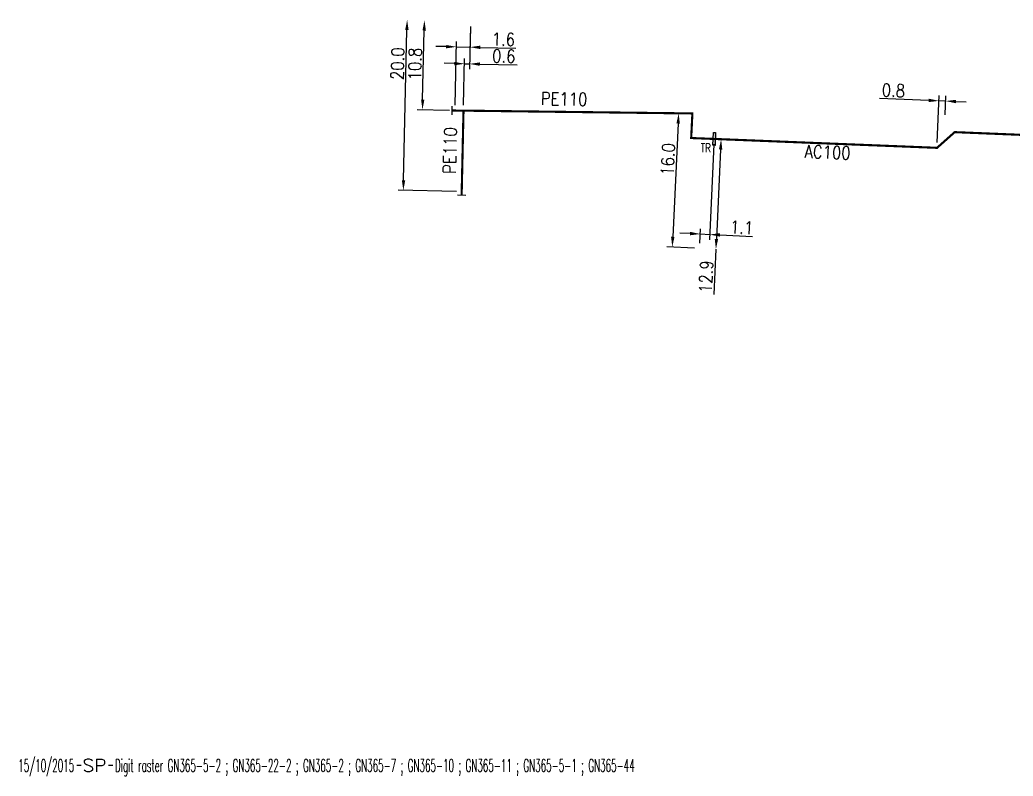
# Model space of a CAD drawing. Header units: millimetres. Extents: x 115991 to 117009, y 129000 to 129990.
# Drawn here: x 116754.9 to 116871.4, y 129695.5 to 129784.2 of the extents above; entities that cross this region are included whole.
import ezdxf
from ezdxf.enums import TextEntityAlignment as Align

# ---------------------------------------------------------------- set-up
doc = ezdxf.new("R2010")
doc.units = ezdxf.units.MM
doc.header["$PDMODE"] = 34
doc.linetypes.add('L_25_AP', pattern=[2000, 1000, 1000])
doc.linetypes.add('L_25_PE', pattern=[2000, 1000, 1000])
doc.layers.get('0').update_dxf_attribs({"linetype": 'CONTINUOUS'})
doc.layers.get('DEFPOINTS').update_dxf_attribs({"linetype": 'CONTINUOUS'})
for name, color, linetype in [('L_150', 1, 'CONTINUOUS'), ('L_340', 7, 'CONTINUOUS'), ('L_910', 7, 'CONTINUOUS')]:
    doc.layers.add(name, color=color, linetype=linetype)
doc.styles.add('G_ROMANS', font='ROMANS.SHX', dxfattribs={"width": 0.75})
doc.styles.get("Standard").update_dxf_attribs({"font": 'romans.shx', "width": 0.85})
doc.dimstyles.get("Standard").update_dxf_attribs({"dimtxt": 1.5, "dimasz": 1.2, "dimexe": 0.625, "dimexo": 0.625, "dimgap": 0.25, "dimtad": 1, "dimdec": 1, "dimzin": 0, "dimdsep": 46, "dimtxsty": 'Standard', "dimcen": -0.5, "dimadec": 0, "dimazin": 0, "dimtfac": 1, "dimtdec": 1, "dimtmove": 0, "dimatfit": 3, "dimfxl": 0, "dimtolj": 1, "dimtzin": 0, "dimarcsym": 0})

# ---------------------------------------------------------------- blocks, each defined once
blk = doc.blocks.new('L_340_07')
at = {"color": 0, "linetype": 'Continuous', "const_width": 0.25, "flags": 128}
blk.add_lwpolyline([(0, 0), (1.25, 0)], dxfattribs=at)
at = {"color": 0, "linetype": 'Continuous', "flags": 128}
blk.add_lwpolyline([(1.25, -0.5), (1.25, 0.5)], dxfattribs=at)
at = {"color": 0, "linetype": 'Continuous', "style": 'G_ROMANS', "width": 0.75, "flags": 3}
for tag, p in [('DEF_LEG', (0.72, -3.47)), ('DEF_COUP', (0.72, -5.97)), ('DEF_TYPE', (0.72, -8.47))]:
    blk.add_attdef(tag, text='', height=1.2, dxfattribs=at).set_placement(p, align=Align.MIDDLE)
blk = doc.blocks.new('*D314')
at = {"layer": 'DEFPOINTS', "color": 0, "linetype": 'Continuous', "transparency": 16777216}
for p in [(116832.16, 129773.24), (116831.41, 129757.56), (116834.62, 129757.41)]:
    blk.add_point(p, dxfattribs=at)
at = {"layer": 'L_150', "color": 0, "linetype": 'Continuous', "lineweight": -2, "transparency": 16777216}
for p, q in [((116832.1, 129772.04), (116831.47, 129758.76)), ((116834, 129757.43), (116830.79, 129757.59))]:
    blk.add_line(p, q, dxfattribs=at)
at = {"layer": 'L_150', "color": 0, "linetype": 'Continuous', "transparency": 16777216}
for points in [[(116831.9, 129772.05), (116832.3, 129772.03), (116832.16, 129773.24)], [(116831.27, 129758.77), (116831.67, 129758.75), (116831.41, 129757.56)]]:
    blk.add_solid(points, dxfattribs=at)
at = {"layer": 'L_150', "color": 0, "linetype": 'Continuous', "transparency": 16777216, "insert": (116830.9, 129767.84), "char_height": 1.5, "attachment_point": 5, "rotation": 87.2767}
blk.add_mtext('\\A1;16.0', dxfattribs=at)
blk = doc.blocks.new('*D316')
at = {"layer": 'DEFPOINTS', "color": 0, "linetype": 'Continuous', "transparency": 16777216}
for p in [(116807.76, 129784.02), (116807.65, 129779.03), (116806.93, 129773.55)]:
    blk.add_point(p, dxfattribs=at)
at = {"layer": 'L_150', "color": 0, "linetype": 'Continuous', "lineweight": -2, "transparency": 16777216}
for p, q in [((116807.75, 129783.4), (116807.64, 129778.4)), ((116805.85, 129779.07), (116804.65, 129779.1)), ((116806.94, 129774.18), (116807.06, 129779.67)), ((116807.05, 129779.04), (116807.65, 129779.03)), ((116808.85, 129779), (116813.22, 129778.91))]:
    blk.add_line(p, q, dxfattribs=at)
at = {"layer": 'L_150', "color": 0, "linetype": 'Continuous', "transparency": 16777216}
for points in [[(116805.85, 129779.27), (116805.85, 129778.87), (116807.05, 129779.04)], [(116808.85, 129779.2), (116808.84, 129778.8), (116807.65, 129779.03)]]:
    blk.add_solid(points, dxfattribs=at)
at = {"layer": 'L_150', "color": 0, "linetype": 'Continuous', "transparency": 16777216, "insert": (116811.66, 129779.94), "char_height": 1.5, "attachment_point": 5, "rotation": 358.7284}
blk.add_mtext('\\A1;0.6', dxfattribs=at)
blk = doc.blocks.new('*D317')
at = {"layer": 'DEFPOINTS', "color": 0, "linetype": 'Continuous', "transparency": 16777216}
for p in [(116807.76, 129784.02), (116807.69, 129780.99), (116805.93, 129773.56)]:
    blk.add_point(p, dxfattribs=at)
at = {"layer": 'L_340', "color": 0, "linetype": 'Continuous', "lineweight": -2, "transparency": 16777216}
for p, q in [((116807.75, 129783.4), (116807.68, 129780.37)), ((116805.94, 129774.19), (116806.11, 129781.65)), ((116804.89, 129781.05), (116803.69, 129781.08)), ((116806.09, 129781.03), (116807.69, 129780.99)), ((116808.89, 129780.97), (116813.08, 129780.87))]:
    blk.add_line(p, q, dxfattribs=at)
at = {"layer": 'L_340', "color": 0, "linetype": 'Continuous', "transparency": 16777216}
for points in [[(116804.9, 129781.25), (116804.89, 129780.85), (116806.09, 129781.03)], [(116808.9, 129781.17), (116808.89, 129780.77), (116807.69, 129780.99)]]:
    blk.add_solid(points, dxfattribs=at)
at = {"layer": 'L_340', "color": 0, "linetype": 'Continuous', "transparency": 16777216, "insert": (116811.61, 129781.91), "char_height": 1.5, "attachment_point": 5, "rotation": 358.7284}
blk.add_mtext('\\A1;1.6', dxfattribs=at)
blk = doc.blocks.new('*D319')
at = {"layer": 'DEFPOINTS', "color": 0, "linetype": 'Continuous', "transparency": 16777216}
for p in [(116800.32, 129784.19), (116800.32, 129784.19), (116806.72, 129764.04)]:
    blk.add_point(p, dxfattribs=at)
at = {"layer": 'L_340', "color": 0, "linetype": 'Continuous', "lineweight": -2, "transparency": 16777216}
for p, q in [((116799.9, 129765.39), (116800.29, 129782.99)), ((116806.09, 129764.06), (116799.25, 129764.21))]:
    blk.add_line(p, q, dxfattribs=at)
at = {"layer": 'L_340', "color": 0, "linetype": 'Continuous', "transparency": 16777216}
for points in [[(116800.09, 129782.99), (116800.49, 129782.99), (116800.32, 129784.19)], [(116799.7, 129765.4), (116800.1, 129765.39), (116799.87, 129764.19)]]:
    blk.add_solid(points, dxfattribs=at)
at = {"layer": 'L_340', "color": 0, "linetype": 'Continuous', "transparency": 16777216, "insert": (116799.2, 129779.06), "char_height": 1.5, "attachment_point": 5, "rotation": 88.7284}
blk.add_mtext('\\A1;20.0', dxfattribs=at)
blk = doc.blocks.new('*D318')
at = {"layer": 'DEFPOINTS', "color": 0, "linetype": 'Continuous', "transparency": 16777216}
for p in [(116802.35, 129784.14), (116802.35, 129784.14), (116805.93, 129773.56)]:
    blk.add_point(p, dxfattribs=at)
at = {"layer": 'L_340', "color": 0, "linetype": 'Continuous', "lineweight": -2, "transparency": 16777216}
for p, q in [((116802.14, 129774.85), (116802.32, 129782.94)), ((116805.3, 129773.58), (116801.49, 129773.66))]:
    blk.add_line(p, q, dxfattribs=at)
at = {"layer": 'L_340', "color": 0, "linetype": 'Continuous', "transparency": 16777216}
for points in [[(116802.12, 129782.95), (116802.52, 129782.94), (116802.35, 129784.14)], [(116801.95, 129774.85), (116802.34, 129774.84), (116802.12, 129773.65)]]:
    blk.add_solid(points, dxfattribs=at)
at = {"layer": 'L_340', "color": 0, "linetype": 'Continuous', "transparency": 16777216, "insert": (116801.24, 129779.02), "char_height": 1.5, "attachment_point": 5, "rotation": 88.7284}
blk.add_mtext('\\A1;10.8', dxfattribs=at)
blk = doc.blocks.new('L_340_19')
at = {"linetype": 'Continuous'}
blk.add_hatch(color=0, dxfattribs=at).paths.add_polyline_path([(0.125, 0.75), (-0.125, 0.75), (-0.125, -0.75), (0.125, -0.75)])
at = {"color": 0, "linetype": 'Continuous'}
blk.add_lwpolyline([(-0.125, 0.75), (0.125, 0.75), (0.125, -0.75), (-0.125, -0.75)], close=True, dxfattribs=at)
at = {"color": 0, "linetype": 'Continuous', "style": 'G_ROMANS', "width": 0.75}
for tag, height, flags, p in [('TR', 1.5, 8, (0, 3)), ('DEF_LEG', 1.2, 3, (0, -5)), ('DEF_COUP', 1.2, 3, (0, -7.5)), ('DEF_TYPE', 1.2, 3, (0, -10))]:
    blk.add_attdef(tag, text='', height=height, dxfattribs=dict(at, flags=flags)).set_placement(p, align=Align.MIDDLE)
blk = doc.blocks.new('*D306')
at = {"layer": 'DEFPOINTS', "color": 0, "linetype": 'Continuous', "transparency": 16777216}
for p in [(116863.48, 129774.67), (116863.39, 129772.42), (116862.46, 129769.19)]:
    blk.add_point(p, dxfattribs=at)
at = {"layer": 'L_150', "color": 0, "linetype": 'Continuous', "lineweight": -2, "transparency": 16777216}
for p, q in [((116861.48, 129774.75), (116855.73, 129774.99)), ((116862.48, 129769.81), (116862.71, 129775.33)), ((116863.48, 129774.67), (116862.68, 129774.7)), ((116863.41, 129773.04), (116863.5, 129775.3)), ((116864.68, 129774.62), (116865.88, 129774.57))]:
    blk.add_line(p, q, dxfattribs=at)
at = {"layer": 'L_150', "color": 0, "linetype": 'Continuous', "transparency": 16777216}
for points in [[(116861.49, 129774.95), (116861.47, 129774.55), (116862.68, 129774.7)], [(116864.69, 129774.82), (116864.67, 129774.42), (116863.48, 129774.67)]]:
    blk.add_solid(points, dxfattribs=at)
at = {"layer": 'L_150', "color": 0, "linetype": 'Continuous', "transparency": 16777216, "insert": (116857.35, 129775.92), "char_height": 1.5, "attachment_point": 5, "rotation": 357.6728}
blk.add_mtext('\\A1;0.8', dxfattribs=at)
blk = doc.blocks.new('*D313')
at = {"layer": 'DEFPOINTS', "color": 0, "linetype": 'Continuous', "transparency": 16777216}
for p in [(116836.33, 129770.23), (116834.7, 129759.09), (116834.62, 129757.41)]:
    blk.add_point(p, dxfattribs=at)
at = {"layer": 'L_340', "color": 0, "linetype": 'Continuous', "lineweight": -2, "transparency": 16777216}
for p, q in [((116836.3, 129769.61), (116835.77, 129758.41)), ((116833.5, 129759.14), (116832.3, 129759.2)), ((116834.65, 129758.03), (116834.73, 129759.71)), ((116834.7, 129759.09), (116835.8, 129759.03)), ((116837, 129758.98), (116840.82, 129758.79))]:
    blk.add_line(p, q, dxfattribs=at)
at = {"layer": 'L_340', "color": 0, "linetype": 'Continuous', "transparency": 16777216}
for points in [[(116833.51, 129759.34), (116833.49, 129758.94), (116834.7, 129759.09)], [(116837.01, 129759.18), (116836.99, 129758.78), (116835.8, 129759.03)]]:
    blk.add_solid(points, dxfattribs=at)
at = {"layer": 'L_340', "color": 0, "linetype": 'Continuous', "transparency": 16777216, "insert": (116839.55, 129759.86), "char_height": 1.5, "attachment_point": 5, "rotation": 357.2767}
blk.add_mtext('\\A1;1.1', dxfattribs=at)
blk = doc.blocks.new('*D315')
at = {"layer": 'DEFPOINTS', "color": 0, "linetype": 'Continuous', "transparency": 16777216}
for p in [(116837.14, 129770.2), (116836.53, 129757.31), (116836.53, 129757.31)]:
    blk.add_point(p, dxfattribs=at)
at = {"layer": 'L_150', "color": 0, "linetype": 'Continuous', "lineweight": -2, "transparency": 16777216}
for p, q in [((116837.08, 129769), (116836.59, 129758.51)), ((116836.53, 129757.31), (116836.27, 129751.98))]:
    blk.add_line(p, q, dxfattribs=at)
at = {"layer": 'L_150', "color": 0, "linetype": 'Continuous', "transparency": 16777216}
for points in [[(116836.88, 129769.01), (116837.28, 129768.99), (116837.14, 129770.2)], [(116836.39, 129758.52), (116836.79, 129758.5), (116836.53, 129757.31)]]:
    blk.add_solid(points, dxfattribs=at)
at = {"layer": 'L_150', "color": 0, "linetype": 'Continuous', "transparency": 16777216, "insert": (116835.37, 129754.09), "char_height": 1.5, "attachment_point": 5, "rotation": 87.2767}
blk.add_mtext('\\A1;12.9', dxfattribs=at)
blk = doc.blocks.new('GIS_MODF')
at = {"color": 0, "linetype": 'Continuous', "flags": 128}
for points in [[(-2.18, -0.01), (-1.68, -0.01)], [(1.52, -0.01), (2.02, -0.01)]]:
    blk.add_lwpolyline(points, dxfattribs=at)
at = {"color": 0, "linetype": 'Continuous', "width": 0.5}
blk.add_attdef('DATE', text='', height=1.5, dxfattribs=at).set_placement((-2.5, -0.8), align=Align.RIGHT)
at = {"color": 0, "linetype": 'Continuous', "width": 1.771291}
blk.add_attdef('USER', text='', height=1.5, dxfattribs=at).set_placement((-1.51, -0.8), (1.28, -0.8), align=Align.FIT)
at = {"color": 0, "linetype": 'Continuous', "width": 0.5}
blk.add_attdef('DESC', (2.29, -0.8), '', height=1.5, dxfattribs=at)

msp = doc.modelspace()

# ---------------------------------------------------------------- linework, layer by layer
at = {"layer": 'L_150', "linetype": 'L_25_PE', "const_width": 0.25, "flags": 128}
for points in [[(116834.13, 129770.32), (116833.63, 129770.34), (116833.77, 129773.22), (116832.16, 129773.24), (116806.93, 129773.55), (116805.93, 129773.56), (116805.93, 129773.56)], [(116806.93, 129773.55), (116806.72, 129764.04)]]:
    msp.add_lwpolyline(points, dxfattribs=at)
at = {"layer": 'L_150', "linetype": 'L_25_AP', "const_width": 0.25, "flags": 128}
msp.add_lwpolyline([(116926.5, 129768.88), (116925.13, 129768.93), (116925.13, 129768.93), (116913.42, 129769.38), (116909.13, 129769.46), (116905.81, 129769.53), (116891.33, 129770.05), (116879.99, 129770.4), (116879.99, 129770.4), (116864.53, 129771.03), (116862.46, 129769.19), (116837.14, 129770.2), (116834.13, 129770.32)], dxfattribs=at)

# ---------------------------------------------------------------- block references
at = {"layer": 'L_340', "xscale": 0.3}
for p, rotation in [((116805.93, 129773.56), 178.7283544280364), ((116806.72, 129764.04), 268.7283544271692)]:
    msp.add_blockref('L_340_07', p, dxfattribs=dict(at, rotation=rotation))
at = {"layer": 'L_340'}
ref = msp.add_blockref('L_340_19', (116836.33, 129770.23), dxfattribs=dict(at, rotation=357.7157350552643))
ref.add_attrib('TR', 'TR', dxfattribs={"layer": '0', "color": 0, "linetype": 'Continuous', "height": 1, "width": 0.75}).set_placement((116835.35, 129769.18), align=Align.MIDDLE)
at = {"layer": 'L_910'}
ref = msp.add_blockref('GIS_MODF', (116763.77, 129696.84), dxfattribs=at)
ref.add_attrib('DATE', '15/10/2015', dxfattribs={"layer": '0', "color": 0, "linetype": 'Continuous', "height": 1.5, "width": 0.5}).set_placement((116761.27, 129696.04), align=Align.RIGHT)
ref.add_attrib('USER', 'SP', dxfattribs={"layer": '0', "color": 0, "linetype": 'Continuous', "height": 1.5, "width": 1.025485}).set_placement((116762.26, 129696.04), (116765.05, 129696.04), align=Align.FIT)
ref.add_attrib('DESC', 'Digit raster GN365-5-2 ; GN365-22-2 ; GN365-2 ; GN365-7 ; GN365-10 ; GN365-11 ; GN365-5-1 ; GN365-44', (116766.06, 129696.04), dxfattribs={"layer": '0', "color": 0, "linetype": 'Continuous', "height": 1.5, "width": 0.5})

# ---------------------------------------------------------------- texts
at = {"layer": 'L_150', "linetype": 'Continuous', "width": 0.85}
for s, rotation, p in [('PE110', 358.8637, (116815.98, 129774.22)), ('PE110', 88.7284, (116806.04, 129766.13)), ('AC100', 357.7157, (116846.89, 129768.03))]:
    msp.add_text(s, height=1.5, rotation=rotation, dxfattribs=at).set_placement(p)

# ---------------------------------------------------------------- dimensions: what is measured, and where the dimension line sits
at = {"layer": 'L_150', "linetype": 'Continuous'}
for base, p1, p2, angle, picture, middle in [((116807.65, 129779.03), (116806.93, 129773.55), (116807.76, 129784.02), 178.7284, '*D316', (116811.63, 129778.94)), ((116863.48, 129774.67), (116862.46, 129769.19), (116863.39, 129772.42), 177.6728, '*D306', (116857.31, 129774.92)), ((116836.53, 129757.31), (116837.14, 129770.2), (116836.53, 129757.31), 87.2767, '*D315', (116836.37, 129754.05))]:
    dim = msp.add_linear_dim(base=base, p1=p1, p2=p2, angle=angle, dimstyle='Standard', dxfattribs=at)
    dim.commit()
    dim.dimension.update_dxf_attribs({"geometry": picture, "text_midpoint": middle, "dimtype": 160})
dim = msp.add_linear_dim(base=(116831.41, 129757.56), p1=(116832.16, 129773.24), p2=(116834.62, 129757.41), angle=87.2767, text='16.0', dimstyle='Standard', dxfattribs=at)
dim.commit()
dim.dimension.update_dxf_attribs({"geometry": '*D314', "text_midpoint": (116831.9, 129767.8), "dimtype": 160})
at = {"layer": 'L_340', "linetype": 'Continuous'}
for base, p1, p2, angle, picture, middle in [((116800.32, 129784.19), (116806.72, 129764.04), (116800.32, 129784.19), 268.7284, '*D319', (116800.2, 129779.04)), ((116807.69, 129780.99), (116805.93, 129773.56), (116807.76, 129784.02), 178.7284, '*D317', (116811.59, 129780.91))]:
    dim = msp.add_linear_dim(base=base, p1=p1, p2=p2, angle=angle, dimstyle='Standard', override={"dimatfit": 0}, dxfattribs=at)
    dim.commit()
    dim.dimension.update_dxf_attribs({"geometry": picture, "text_midpoint": middle, "dimtype": 160})
dim = msp.add_linear_dim(base=(116802.35, 129784.14), p1=(116805.93, 129773.56), p2=(116802.35, 129784.14), angle=268.7284, text='10.8', dimstyle='Standard', override={"dimatfit": 0}, dxfattribs=at)
dim.commit()
dim.dimension.update_dxf_attribs({"geometry": '*D318', "text_midpoint": (116802.24, 129779), "dimtype": 160})
dim = msp.add_linear_dim(base=(116834.7, 129759.09), p1=(116836.33, 129770.23), p2=(116834.62, 129757.41), angle=177.2767, dimstyle='Standard', dxfattribs=at)
dim.commit()
dim.dimension.update_dxf_attribs({"geometry": '*D313', "text_midpoint": (116839.51, 129758.86), "dimtype": 160})

doc.saveas('drawing.dxf')
